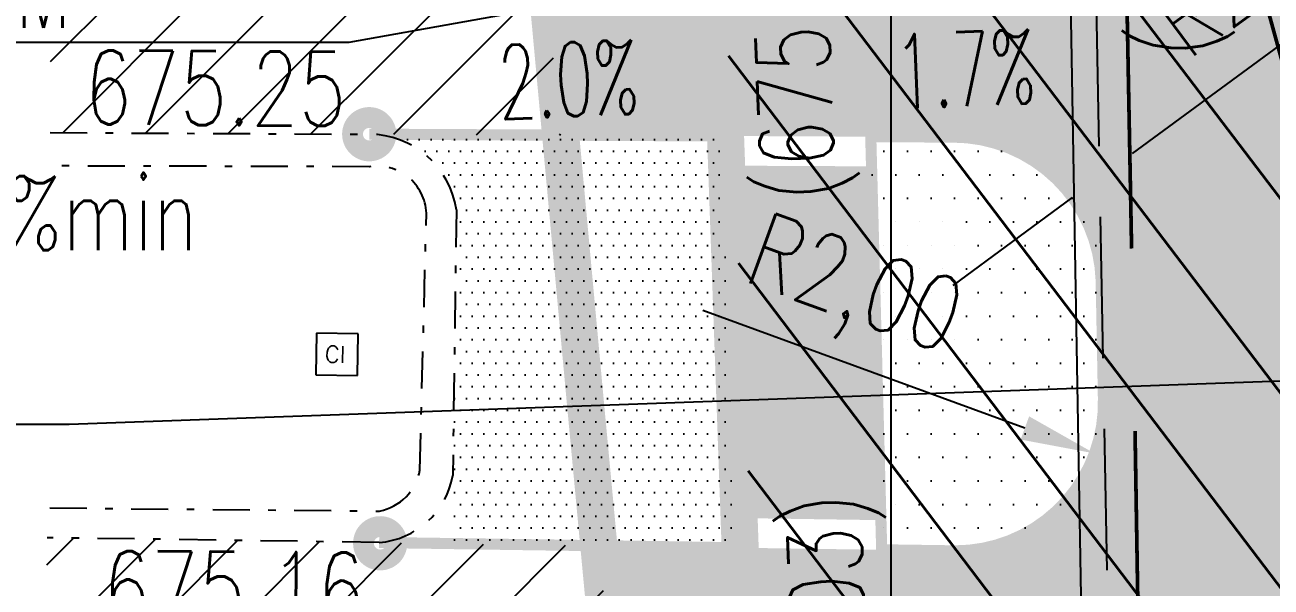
# Model space of a CAD drawing. Extents: x 352140 to 354978, y 6304672 to 6307963.
# Drawn here: x 352288.31 to 352305.13, y 6305540.31 to 6305547.89 of the extents above; entities that cross this region are included whole.
import ezdxf
from ezdxf import colors
from ezdxf.entities.mleader import LeaderData, LeaderLine
from ezdxf.enums import TextEntityAlignment as Align
from ezdxf.math import Vec2, Vec3

# ---------------------------------------------------------------- set-up
doc = ezdxf.new("R2010")
doc.units = 0
for name, pattern in [('CENTER', [50.800000000000004, 31.75, -6.35, 6.35, -6.35]), ('CONTINUOS', [0]), ('DASHDOT', [1, 0.5, -0.25, 0, -0.25]), ('DASHED', [19.049999999999997, 12.7, -6.35]), ('HIDDEN', [9.524999999999999, 6.35, -3.175]), ('JPG_DASHDOT', [1, 0.5, -0.25, 0, -0.25])]:
    doc.linetypes.add(name, pattern=pattern)
doc.layers.get('0').update_dxf_attribs({"linetype": 'CONTINUOUS'})
for name, color, linetype in [('00-S2_ALL AREA APORTANTES', 150, 'CONTINUOUS'), ('00_All ext_Descarga sum', 1, 'CONTINUOUS'), ('01_Dem Ext_Vereda HC', 1, 'CONTINUOUS'), ('02_Geo ext_Acotamiento', 7, 'CONTINUOUS'), ('02_Geo ext_Eje', 4, 'CONTINUOUS'), ('03_Pav ext_Escurrimiento', 2, 'CONTINUOUS'), ('03_Pav ext_HCV', 34, 'CONTINUOUS'), ('03_Pav ext_Vereda HC', 42, 'CONTINUOUS'), ('03_Pav proy_Solera Tipo A', 1, 'CONTINUOUS'), ('03_S2_Pav ext_Borde vereda', 7, 'CONTINUOUS'), ('03_S3_Pav ext_Cota', 2, 'CONTINUOUS'), ('05_All ext_Txt', 4, 'CONTINUOUS'), ('1-coordenadas', 8, 'CONTINUOUS'), ('2-ACHURADO PAVIMENTO HORMIGON', 8, 'CONTINUOUS'), ('TOP-URB-SOLERAS -PAV', 2, 'JPG_DASHDOT'), ('Z-CR', 253, 'CONTINUOUS')]:
    doc.layers.add(name, color=color, linetype=linetype)
doc.layers.add('0_ASD_LINEA OFICIAL', color=253, linetype='DASHDOT', lineweight=20)
doc.styles.add('JPG_2MM', font='simplex.shx', dxfattribs={"height": 1})
doc.styles.add('ROMANS', font='romans.shx', dxfattribs={"width": 0.75})
doc.dimstyles.new('Principal', dxfattribs={"dimscale": 0, "dimtxt": 2, "dimasz": 2, "dimexe": 1, "dimexo": 1, "dimtad": 1, "dimrnd": 0.05, "dimzin": 1, "dimtxsty": 'ROMANS', "dimcen": 2.5, "dimclrt": 2, "dimaunit": 2, "dimadec": 0, "dimazin": 0, "dimtfac": 1, "dimtmove": 0, "dimatfit": 3, "dimfxl": 1, "dimfxlon": 1, "dimarcsym": 0})
pattern_1 = [(45, (0, 0), (-0.5612660075668221, 0.5612660075668221), [])]
pattern_2 = [(0, (0, 0), (0.15875, 0.3175), [0, -0.3175])]

# ---------------------------------------------------------------- blocks, each defined once
blk = doc.blocks.new('COORDENADAS')
at = {"layer": '1-coordenadas'}
blk.add_line((120, -900.625), (120, -0.625), dxfattribs=at)
blk = doc.blocks.new('CR')
at = {"layer": 'Z-CR', "color": 9, "true_color": 0xbdbdbd}
for p, q in [((-1.125, 1.125), (-1.125, -1.125)), ((1.125, 1.125), (-1.125, 1.125)), ((1.125, -1.125), (1.125, 1.125)), ((-1.125, -1.125), (1.125, -1.125))]:
    blk.add_line(p, q, dxfattribs=at)
at = {"layer": 'Z-CR', "color": 9, "true_color": 0xbdbdbd, "style": 'ROMANS'}
blk.add_text('CI', height=0.9, dxfattribs=at).set_placement((-0.6514367137569934, -0.4521266222000122))
blk = doc.blocks.new('_Dot')
at = {"color": 0, "linetype": 'ByBlock', "lineweight": -2}
blk.add_line((-0.5, 0), (-1, 0), dxfattribs=at)
at = {"color": 0, "linetype": 'ByBlock', "const_width": 0.5}
blk.add_lwpolyline([(-0.25, 0, 1), (0.25, 0, 1)], format="xyb", close=True, dxfattribs=at)
blk = doc.blocks.new('A$C27410629')
at = {"layer": '0_ASD_LINEA OFICIAL', "ltscale": 8}
blk.add_lwpolyline([(108.2221276874889, 588.5412650801409, 0.5, 0.5, 0), (96.30552842778798, 763.7804398066692, 0.5, 0.5, 0), (94.84543201400629, 764.6166392889618, 0.5, 0.5, 0), (94.15927234333867, 774.7069386919011, 0.5, 0.5, 0), (93.50078330014185, 793.2351651731606, 0.5, 0.5, 0), (96.40828448285811, 798.3809679025271, 0.5, 0.5, -0.003728265322063399), (94.92213404930953, 821.7128187970329, 0.5, 0.5, 0), (91.97411899043072, 874.2595570397662, 0.5, 0.5, 0), (89.87965435057777, 904.4822556949803, 0.5, 0.5, -0.01840193141813321)], format="xyseb", dxfattribs=at)
at = {"layer": '0_ASD_LINEA OFICIAL', "ltscale": 8, "const_width": 0.5}
blk.add_lwpolyline([(108.2221276874889, 588.5412650801409), (107.3695120473967, 588.3108700874454), (106.3373067426874, 601.540489971927), (104.8399032004672, 620.7324855824099), (103.4370467598928, 638.9969361613603), (100.0072314411082, 685.3691653500409, 7.916786295022778e-05), (97.12729606317225, 721.6370601835806, 0.004750322554390458), (91.9126415367391, 781.0934453131649), (90.32654717257537, 798.241543049282), (85.38492037547985, 850.5229603688331), (80.53236033739813, 904.7807716003717), (78.45888305734843, 929.699225202492), (27.91760419635102, 924.0142686425806), (25.43836274091154, 972.681132629803), (22.6721831044224, 1024.686115636478), (83.11954794381745, 1027.794125205295, -6.479694240441707e-14)], format="xyb", dxfattribs=at)
blk = doc.blocks.new('*D1456')
at = {"layer": '02_Geo ext_Acotamiento', "color": 0, "lineweight": -2, "transparency": 16777216}
blk.add_line((352297.4620737091, 6305544.044304265), (352301.8065801959, 6305542.45814904), dxfattribs=at)
at = {"layer": '02_Geo ext_Acotamiento', "color": 0, "transparency": 16777216}
blk.add_solid([(352301.8637389429, 6305542.614707833), (352301.7494214489, 6305542.301590248), (352302.7459329495, 6305542.11519656)], dxfattribs=at)
at = {"layer": '02_Geo ext_Acotamiento', "color": 2, "transparency": 16777216, "insert": (352299.4759616069, 6305544.275389172), "char_height": 1, "attachment_point": 5, "rotation": 339.9431424029061, "style": 'ROMANS'}
blk.add_mtext('R2,00', dxfattribs=at)
blk = doc.blocks.new('*D1457')
at = {"layer": '02_Geo ext_Acotamiento', "color": 0, "lineweight": -2, "transparency": 16777216}
for p, q in [((352306.9799529766, 6305548.89766037), (352303.2541546552, 6305546.157395443)), ((352300.8374206088, 6305544.3799263), (352302.4485766399, 6305545.564905729))]:
    blk.add_line(p, q, dxfattribs=at)
at = {"layer": '02_Geo ext_Acotamiento', "color": 0, "transparency": 16777216}
blk.add_solid([(352303.1554063694, 6305546.291658446), (352303.3529029409, 6305546.02313244), (352302.4485766399, 6305545.564905729)], dxfattribs=at)
at = {"layer": '02_Geo ext_Acotamiento', "color": 2, "transparency": 16777216, "insert": (352304.9820173397, 6305548.555026617), "char_height": 1, "attachment_point": 5, "rotation": 36.33388562325356, "style": 'ROMANS'}
blk.add_mtext('R2,00', dxfattribs=at)

msp = doc.modelspace()

# ---------------------------------------------------------------- hatches: boundary and pattern name
at = {"layer": '00-S2_ALL AREA APORTANTES', "linetype": 'DASHED', "lineweight": 40, "ltscale": 0.25}
h = msp.add_hatch(dxfattribs=at)
h.set_pattern_fill('ANSI31', color=82, scale=0.5, angle=82.24516604670926)
h.set_pattern_definition([(127.2451660467093, (0, 0), (-1.263734244477452, -0.9607975902004564), [])])
h.paths.add_polyline_path([(352312.3405081268, 6305531.476702517), (352311.4211457387, 6305555.343603484), (352297.4956468006, 6305554.055579838), (352298.8102437028, 6305526.328870536), (352300.2703427261, 6305525.49263268), (352300.8855544886, 6305516.445655501), (352313.3052163416, 6305517.290216277)])
at = {"layer": '01_Dem Ext_Vereda HC'}
h = msp.add_hatch(dxfattribs=at)
h.set_pattern_fill('ANSI37', color=256, scale=0.1, style=0)
h.set_pattern_definition([(45, (-2097.356183636992, 416.1615817788988), (-0.2245064030267289, 0.2245064030267289), []), (135, (-2097.356183636992, 416.1615817788988), (-0.2245064030267289, -0.2245064030267288), [])])
edge = h.paths.add_edge_path()
edge.add_line((352324.6266672374, 6305354.217633853), (352323.7537669337, 6305365.376902693))
edge.add_line((352323.7537669337, 6305365.376902693), (352321.9593746307, 6305388.288286769))
edge.add_line((352321.9593746307, 6305388.288286769), (352321.0200408547, 6305399.735646904))
edge.add_line((352321.0200408547, 6305399.735646904), (352319.7262012243, 6305417.010371418))
edge.add_line((352319.7262012243, 6305417.010371418), (352318.8092220062, 6305429.361490522))
edge.add_line((352318.8092220062, 6305429.361490522), (352318.5785960642, 6305432.409537219))
edge.add_line((352318.5785960642, 6305432.409537219), (352318.5435880136, 6305432.787140763))
edge.add_line((352318.5435880136, 6305432.787140763), (352317.6023191487, 6305444.364548027))
edge.add_line((352317.6023191487, 6305444.364548027), (352316.9477372395, 6305453.40108229))
edge.add_line((352316.9477372395, 6305453.40108229), (352316.3764754368, 6305460.379033849))
edge.add_line((352316.3764754368, 6305460.379033849), (352316.1927936507, 6305463.171302819))
edge.add_line((352316.1927936507, 6305463.171302819), (352315.8276912471, 6305467.827687815))
edge.add_line((352315.8276912471, 6305467.827687815), (352315.1326527215, 6305476.709845068))
edge.add_line((352315.1326527215, 6305476.709845068), (352314.3995475582, 6305486.469717496))
edge.add_line((352314.3995475582, 6305486.469717496), (352313.7052213575, 6305495.144837329))
edge.add_line((352313.7052213575, 6305495.144837329), (352312.7520130329, 6305507.985593495))
edge.add_line((352312.7520130329, 6305507.985593495), (352311.9228655641, 6305518.751117889))
edge.add_line((352311.9228655641, 6305518.751117889), (352311.3465869891, 6305530.828792168))
edge.add_line((352311.3465869891, 6305530.828792168), (352311.4195467787, 6305536.178308116))
edge.add_line((352311.4195467787, 6305536.178308116), (352311.048468859, 6305538.191454701))
edge.add_line((352311.048468859, 6305538.191454701), (352311.427776185, 6305540.600735082))
edge.add_line((352311.427776185, 6305540.600735082), (352312.8705591141, 6305541.960995138))
edge.add_line((352312.8705591141, 6305541.960995138), (352312.31949269, 6305548.006508416))
edge.add_line((352312.31949269, 6305548.006508416), (352310.4906650469, 6305552.125069628))
edge.add_line((352310.4906650469, 6305552.125069628), (352309.8570706255, 6305554.800468497))
edge.add_line((352309.8570706255, 6305554.800468497), (352308.8419464871, 6305562.042501912))
edge.add_line((352308.8419464871, 6305562.042501912), (352307.8405396196, 6305562.780497363))
edge.add_line((352307.8405396196, 6305562.780497363), (352306.9353777597, 6305569.137672993))
edge.add_line((352306.9353777597, 6305569.137672993), (352305.3234242427, 6305578.158408377))
edge.add_line((352305.3234242427, 6305578.158408377), (352304.3546765021, 6305583.786501821))
edge.add_line((352304.3546765021, 6305583.786501821), (352303.2696380663, 6305583.729725129))
edge.add_line((352303.2696380663, 6305583.729725129), (352303.3009971211, 6305583.500198203))
edge.add_line((352303.3009971211, 6305583.500198203), (352304.5512827569, 6305576.329439399))
edge.add_line((352304.5512827569, 6305576.329439399), (352306.0125797477, 6305568.087194613))
edge.add_line((352306.0125797477, 6305568.087194613), (352306.8646864785, 6305561.915884937))
edge.add_line((352306.8646864785, 6305561.915884937), (352307.715091197, 6305555.322549073))
edge.add_line((352307.715091197, 6305555.322549073), (352308.8328763297, 6305550.640208163))
edge.add_line((352308.8328763297, 6305550.640208163), (352310.8845499516, 6305546.636122581))
edge.add_line((352310.8845499516, 6305546.636122581), (352311.4118078087, 6305543.877401835))
edge.add_line((352311.4118078087, 6305543.877401835), (352310.0298559864, 6305538.727697945))
edge.add_line((352310.0298559864, 6305538.727697945), (352309.4795361236, 6305534.303879227))
edge.add_line((352309.4795361236, 6305534.303879227), (352309.4116323916, 6305528.202188144))
edge.add_line((352309.4116323916, 6305528.202188144), (352309.9602134333, 6305517.592138763))
edge.add_line((352309.9602134333, 6305517.592138763), (352310.7317896371, 6305507.798651174))
edge.add_line((352310.7317896371, 6305507.798651174), (352311.5892006893, 6305496.734640315))
edge.add_line((352311.5892006893, 6305496.734640315), (352312.4097474329, 6305486.120271561))
edge.add_line((352312.4097474329, 6305486.120271561), (352313.1743920251, 6305476.77195018))
edge.add_line((352313.1743920251, 6305476.77195018), (352313.9709888658, 6305466.097954232))
edge.add_line((352313.9709888658, 6305466.097954232), (352314.6863197582, 6305456.478381753))
edge.add_line((352314.6863197582, 6305456.478381753), (352315.5798657753, 6305445.044750461))
edge.add_line((352315.5798657753, 6305445.044750461), (352316.3973005981, 6305434.297414357))
edge.add_line((352316.3973005981, 6305434.297414357), (352317.1973757394, 6305423.905398732))
edge.add_line((352317.1973757394, 6305423.905398732), (352317.9587768157, 6305413.912047522))
edge.add_line((352317.9587768157, 6305413.912047522), (352318.733574962, 6305404.132510526))
edge.add_line((352318.733574962, 6305404.132510526), (352319.3187164374, 6305396.328234362))
edge.add_line((352319.3187164374, 6305396.328234362), (352320.064715064, 6305387.254243672))
edge.add_line((352320.064715064, 6305387.254243672), (352320.856391366, 6305376.522318559))
edge.add_line((352320.856391366, 6305376.522318559), (352321.696, 6305366.337))
edge.add_line((352321.696, 6305366.337), (352322.335, 6305357.95))
edge.add_line((352322.335, 6305357.95), (352322.753, 6305354.269))
edge.add_line((352322.753, 6305354.269), (352323.012, 6305353.793))
edge.add_arc((352326.6047092786, 6305355.063878855), 3.810865128181641, 199.4806371982039, 277.2872156517105)
edge.add_line((352327.0880919304, 6305351.283794962), (352327.1510651556, 6305351.78185584))
edge.add_line((352327.1510651556, 6305351.78185584), (352335.9051114499, 6305354.568673877))
edge.add_line((352335.9051114499, 6305354.568673877), (352346.0273239819, 6305357.940035836))
edge.add_line((352346.0273239819, 6305357.940035836), (352352.723032463, 6305360.445179773))
edge.add_line((352352.723032463, 6305360.445179773), (352352.4089974248, 6305361.283328012))
edge.add_line((352352.4089974248, 6305361.283328012), (352346.3781137528, 6305359.047828827))
edge.add_line((352346.3781137528, 6305359.047828827), (352335.6529403849, 6305355.469693946))
edge.add_line((352335.6529403849, 6305355.469693946), (352326.8674186321, 6305352.672855814))
edge.add_line((352326.8674186321, 6305352.672855814), (352325.6496073931, 6305353.072245081))
edge.add_line((352325.6496073931, 6305353.072245081), (352324.6266672374, 6305354.217633853))
at = {"layer": '03_Pav ext_HCV'}
h = msp.add_hatch(dxfattribs=at)
h.set_pattern_fill('SWAMP', color=256, scale=0.025, angle=-5.87842838446813e-10, style=0)
h.set_pattern_definition([(359.9999999994121, (0, 0), (0.3175000000056422, 0.5499261309017425), [0.079375, -0.555625]), (90, (0.0396875, -4.071855352894005e-13), (-0.3174999999943578, 0.5499261309082575), [0.0396875, -1.06016476181]), (90, (0.049609375, -5.089819191117507e-13), (-0.3174999999943578, 0.5499261309082575), [0.03175, -1.06810226181]), (90, (0.029765625, -3.053891514670504e-13), (-0.3174999999943578, 0.5499261309082575), [0.03175, -1.06810226181]), (59.99999999941215, (0.05953125000000001, -6.107783029341008e-13), (-0.3174999995629745, 0.5499261311573168), [0.0254, -0.6096]), (119.9999999994121, (0.01984375, -2.035927676447003e-13), (-0.6349999995686166, 2.555744082988348e-10), [0.0254, -0.6095999999999999])])
edge = h.paths.add_edge_path(flags=16)
edge.add_arc((352300.8374206088, 6305544.3799263), 2.000000001115855, 1.647129147588444, 89.71779123072211)
edge.add_line((352300.8472715134, 6305546.379902041), (352299.7266244207, 6305546.385421767))
edge.add_line((352299.7266244207, 6305546.385421767), (352297.769544319, 6305546.395061338))
edge.add_line((352297.769544319, 6305546.395061338), (352297.736265928, 6305545.995220398))
edge.add_line((352297.736265928, 6305545.995220398), (352299.737229846, 6305545.985364677))
edge.add_line((352299.737229846, 6305545.985364677), (352299.8742863747, 6305540.81532813))
edge.add_line((352299.8742863747, 6305540.81532813), (352300.8672274432, 6305540.801101528))
edge.add_arc((352300.8672274436, 6305542.801101528), 2, 269.9999999899948, 361.6823211574943)
edge.add_line((352302.8663653759, 6305542.859817177), (352302.8365942293, 6305544.437414034))
edge = h.paths.add_edge_path()
edge.add_line((352310.8662723316, 6305527.362027653), (352310.3910046924, 6305534.351060944))
edge.add_arc((352312.1369724429, 6305534.469790093), 1.749999999026133, 89.31784103744059, 183.8902335691468, ccw=False)
edge.add_line((352312.1578073105, 6305536.219666061), (352311.6220969402, 6305550.126854913))
edge.add_arc((352312.7349205835, 6305553.313114249), 3.375000002420077, 183.8902335856941, 250.7478832497948, ccw=False)
edge.add_line((352309.3676970605, 6305553.084136603), (352307.8427718737, 6305575.50887587))
edge.add_line((352307.8427718737, 6305575.50887587), (352305.7953360895, 6305612.111204949))
edge.add_line((352305.7953360895, 6305612.111204949), (352299.3018358103, 6305611.705242014))
edge.add_line((352299.3018358103, 6305611.705242014), (352301.3551351244, 6305575.106317166))
edge.add_line((352301.3551351244, 6305575.106317166), (352302.6045640155, 6305556.732879998))
edge.add_line((352302.6045640155, 6305556.732879998), (352302.6687713603, 6305553.360231278))
edge.add_arc((352299.6685668981, 6305553.304377713), 3.000724318528059, -90.0000000155598, 1.0665286225466843, ccw=False)
edge.add_line((352299.6685668973, 6305550.303653395), (352295.1785983777, 6305550.336098541))
edge.add_line((352295.1785983777, 6305550.336098541), (352295.5421054911, 6305546.406032558))
edge.add_line((352295.5421054911, 6305546.406032558), (352297.769544319, 6305546.395061338))
edge.add_line((352297.769544319, 6305546.395061338), (352297.8622030998, 6305541.244627436))
edge.add_line((352297.8622030998, 6305541.244627436), (352299.8636772525, 6305541.215524676))
edge.add_line((352299.8636772525, 6305541.215524676), (352299.8742863748, 6305540.815328129))
edge.add_line((352299.8742863748, 6305540.815328129), (352297.872812222, 6305540.844430888))
edge.add_line((352297.872812222, 6305540.844430888), (352296.0627618654, 6305540.870750219))
edge.add_line((352296.0627618654, 6305540.870750219), (352296.4500694482, 6305536.836769667))
edge.add_line((352296.4500694482, 6305536.836769667), (352300.1059254458, 6305536.754382834))
edge.add_arc((352300.0378287362, 6305533.75515572), 3.00000007389057, 1.081566390940793, 88.69933697024322, ccw=False)
edge.add_line((352303.0372943202, 6305533.811783042), (352303.3826972033, 6305526.865777086))
edge.add_line((352303.3826972033, 6305526.865777086), (352310.8662723316, 6305527.362027653))
at = {"layer": '03_Pav ext_Vereda HC'}
h = msp.add_hatch(dxfattribs=at)
h.set_pattern_fill('DOTS', color=256, scale=0.2)
h.set_pattern_definition(pattern_2)
h.paths.add_polyline_path([(352299.2010074013, 6305613.502452648), (352298.8016354223, 6305613.480046793), (352298.5641759167, 6305617.471142729), (352298.9766457525, 6305617.495700689), (352297.933394954, 6305636.096943562), (352296.0695049587, 6305662.992496826), (352294.0744972049, 6305662.854240701), (352295.9374897185, 6305635.971637737), (352298.8893962423, 6305583.355536285), (352299.4200206823, 6305574.38030283), (352300.3714995899, 6305560.09298688), (352297.4639984072, 6305554.947184151), (352297.5586174893, 6305552.281558105), (352299.5573587121, 6305552.352505438), (352299.4827491157, 6305554.454420604), (352302.4075028026, 6305559.630757451), (352301.3551351244, 6305575.106317166)])
edge = h.paths.add_edge_path()
edge.add_line((352299.5715481787, 6305551.952757193), (352297.5728069559, 6305551.88180986))
edge.add_line((352297.5728069559, 6305551.88180986), (352297.6283045372, 6305550.318321873))
edge.add_arc((352298.6204892079, 6305549.111755901), 1.562124152135173, 49.73728085219773, 129.4311825418116, ccw=False)
edge.add_line((352299.6300797287, 6305550.303795685), (352299.5715481787, 6305551.952757193))
edge = h.paths.add_edge_path()
edge.add_arc((352299.1334536501, 6305538.168839798), 1.71650514061042, 232.9086292252193, 304.5094205790309, ccw=False)
edge.add_line((352298.0982502415, 6305536.799626959), (352298.2224022729, 6305534.972714229))
edge.add_line((352298.2224022729, 6305534.972714229), (352300.2177942431, 6305535.108401127))
edge.add_line((352300.2177942431, 6305535.108401127), (352300.1059254458, 6305536.754382834))
h = msp.add_hatch(dxfattribs=at)
h.set_pattern_fill('DOTS', color=256, scale=0.2)
h.set_pattern_definition([(0, (0, 0), (0.079375, 0.15875), [0, -0.15875])])
edge = h.paths.add_edge_path()
edge.add_line((352297.7256605028, 6305546.395277487), (352295.5421054911, 6305546.406032558))
edge.add_line((352295.5421054911, 6305546.406032558), (352292.9588378057, 6305546.418756407))
edge.add_arc((352292.9529552236, 6305545.224441555), 1.194329338628139, 8.305015776901485, 89.71779267320971, ccw=False)
edge.add_line((352294.1347598072, 6305545.396953859), (352294.0733801605, 6305540.899677146))
edge.add_line((352294.0733801605, 6305540.899677146), (352296.0627618654, 6305540.870750219))
edge.add_line((352296.0627618654, 6305540.870750219), (352297.872812222, 6305540.844430888))
edge.add_line((352297.872812222, 6305540.844430888), (352297.7256605028, 6305546.395277487))
h = msp.add_hatch(dxfattribs=at)
h.set_pattern_fill('DOTS', color=256, scale=0.2)
h.set_pattern_definition(pattern_2)
edge = h.paths.add_edge_path()
edge.add_arc((352300.8374206098, 6305544.379926301), 2, 1.6471291485470942, 90.00000000166762, ccw=False)
edge.add_line((352302.8365942291, 6305544.437414035), (352302.8663653758, 6305542.859817179))
edge.add_arc((352300.8672274436, 6305542.801101526), 2.000000000017498, -90, 1.6823212642190128, ccw=False)
edge.add_line((352300.8672274436, 6305540.801101527), (352299.8742863748, 6305540.815328129))
edge.add_line((352299.8742863748, 6305540.815328129), (352299.7266244207, 6305546.385421767))
edge.add_line((352299.7266244207, 6305546.385421767), (352300.8473297956, 6305546.379901748))
at = {"layer": '2-ACHURADO PAVIMENTO HORMIGON'}
h = msp.add_hatch(dxfattribs=at)
h.set_pattern_fill('ANSI31', color=256, scale=0.25)
h.set_pattern_definition(pattern_1)
h.paths.add_polyline_path([(352295.5421054911, 6305546.406032558), (352295.1785983777, 6305550.336098541), (352288.6799545845, 6305550.383256946), (352288.6513395396, 6305546.439972931), (352292.9588378055, 6305546.418756407)])
h = msp.add_hatch(dxfattribs=at)
h.set_pattern_fill('ANSI31', color=256, scale=0.25)
h.set_pattern_definition(pattern_1)
h.paths.add_polyline_path([(352296.4500694482, 6305536.836769668), (352288.5829389577, 6305537.014060013), (352288.6117118304, 6305540.979093421), (352296.0627618655, 6305540.870750218)])

# ---------------------------------------------------------------- linework, layer by layer
at = {"layer": '00_All ext_Descarga sum', "linetype": 'DASHED', "ltscale": 0.05, "const_width": 0.04999999999999999}
msp.add_lwpolyline([(352306.424656246, 6305543.22766454), (352302.8829935748, 6305556.102526095)], dxfattribs=at)
at = {"layer": '02_Geo ext_Eje', "linetype": 'CENTER', "ltscale": 0.1, "const_width": 0.3, "flags": 128}
msp.add_lwpolyline([(352312.1869419859, 6305350.253457952), (352300.2703427261, 6305525.49263268), (352298.8102463124, 6305526.328832162), (352298.1240866417, 6305536.419131564), (352297.4655975985, 6305554.947358046), (352300.3730987812, 6305560.093160775, -0.003728265322063399), (352298.8869483477, 6305583.425011669), (352295.9389332888, 6305635.971749912), (352293.844468649, 6305666.194448568, -0.01840193141813321), (352293.3438672001, 6305681.639249023, 0.01517157700452478), (352293.1864957727, 6305687.704442002), (352288.4883733931, 6305771.091482916, 0.009386625321645614), (352287.0843622422, 6305789.506318077, 0.02414918653338492), (352280.7601415884, 6305831.584019321), (352280.7601415906, 6305831.584019321, 0.008260282951669902), (352277.7160237461, 6305845.558331769, 0.02844360343618716), (352273.9880373229, 6305856.836092235, -0.01256414860962356), (352265.8165059218, 6305879.815987964, -4.818861119802034e-05), (352261.1310284659, 6305893.24079561, -0.0136636635266434), (352251.3178816694, 6305918.857004657, -0.05826520656828901), (352243.4886382368, 6305954.379237848), (352243.4886382332, 6305954.379237848, -0.003961724196727663), (352243.2745247937, 6305956.814568781, -0.2741006311764708), (352278.3845610315, 6306028.408419116), (352278.3845610315, 6306028.408419116, -0.1176347053763299), (352314.8968764081, 6306041.290246989, -0.1054479127376658), (352349.7582408146, 6306037.778979043, -0.04227284655680764), (352362.977866212, 6306032.296059269), (352388.0651661378, 6306018.452597812, 0.01893733475849715), (352399.773478026, 6306012.530964789, -0.01147472138864261), (352417.83681951, 6306003.156911181, 0.04962077657042385), (352428.0326397765, 6305998.852976762), (352428.0326397765, 6305998.852976763), (352428.0326397765, 6305998.852976762, 0.08893158875618948), (352448.6948046738, 6305995.817405001, 0.01937286437110759), (352457.0790293366, 6305996.38837774, 0.02338769991160948), (352489.9839406122, 6306002.290656727, 0.02981475030709136), (352533.7923687883, 6306015.108074996, 0.005373472105566591), (352539.5197752549, 6306017.216090346, -0.02038905157982782), (352573.143745884, 6306028.108107445, -0.01033811889572692), (352585.980900702, 6306031.484444926, -0.01173618040004156), (352605.8476096128, 6306035.893831218), (352704.8572295532, 6306049.87296456)], format="xyb", dxfattribs=at)
at = {"layer": '03_Pav ext_HCV', "linetype": 'HIDDEN', "ltscale": 0.3}
msp.add_lwpolyline([(352302.6045640155, 6305556.732879996), (352303.0860800577, 6305531.227673251)], dxfattribs=at)
at = {"layer": '03_Pav proy_Solera Tipo A', "linetype": 'CONTINUOS', "ltscale": 0.1, "const_width": 0.15}
for points in [[(352302.6045640275, 6305556.732879822), (352303.0860800578, 6305531.227673248)], [(352297.7256605028, 6305546.395277487), (352295.5421054911, 6305546.406032558)], [(352297.7256605028, 6305546.395277487), (352297.872812222, 6305540.844430888)], [(352297.872812222, 6305540.844430888), (352296.0627618654, 6305540.870750219)]]:
    msp.add_lwpolyline(points, dxfattribs=at)
at = {"layer": '03_Pav proy_Solera Tipo A', "color": 0, "linetype": 'DASHED', "ltscale": 0.05, "const_width": 0.05}
for points in [[(352303.0852199763, 6305553.416712012), (352303.2464293357, 6305544.877685787)], [(352303.2928722164, 6305542.417673674), (352303.4334405864, 6305533.78946418)]]:
    msp.add_lwpolyline(points, dxfattribs=at)
at = {"layer": '03_Pav proy_Solera Tipo A', "color": 210, "linetype": 'CONTINUOS', "ltscale": 0.1, "const_width": 0.15}
for points in [[(352295.5421054911, 6305546.406032558), (352292.9588378055, 6305546.418756407)], [(352296.0627618654, 6305540.870750219), (352293.092437894, 6305540.913940696)]]:
    msp.add_lwpolyline(points, dxfattribs=at)
at = {"layer": '03_Pav proy_Solera Tipo A', "linetype": 'CONTINUOS', "ltscale": 0.1, "const_width": 0.15}
msp.add_lwpolyline([(352300.8374206097, 6305546.379926301, -0.4058183662423701), (352302.8365942291, 6305544.437414035), (352302.8663653758, 6305542.859817179, -0.4228398897734972), (352300.8672274436, 6305540.801101527), (352299.8742863748, 6305540.815328129), (352299.7266244207, 6305546.385421767), (352300.8473297956, 6305546.379901748)], format="xyb", dxfattribs=at)
at = {"layer": '03_S2_Pav ext_Borde vereda'}
msp.add_polyline3d([(352302.3837410742, 6305550.553243045, 675.04), (352302.6327220971, 6305536.048942445, 674.86)], dxfattribs=at)
at = {"layer": '03_S3_Pav ext_Cota', "const_width": 0.4500000000000001}
for points in [[(352292.8374057494, 6305546.4896764, 1), (352293.0802698713, 6305546.347836416, 1)], [(352292.9851066117, 6305540.974739764, 1), (352293.2279707337, 6305540.83289978, 1)]]:
    msp.add_lwpolyline(points, format="xyb", close=True, dxfattribs=at)
at = {"layer": 'TOP-URB-SOLERAS -PAV'}
for points in [[(352288.6513395396, 6305546.439972931), (352292.9588378055, 6305546.418756407, -0.3709670489287518), (352294.1347598072, 6305545.396953859), (352294.0858764534, 6305541.815278495, -0.3409757901936771), (352293.092437894, 6305540.913940696), (352288.6117118304, 6305540.979093421)], [(352288.6472877738, 6305541.380588752), (352293.098171162, 6305541.337903111, 0.308346352097666), (352293.6419965296, 6305541.889336669), (352293.7310483814, 6305545.355359573, 0.445618508463529), (352292.960881208, 6305545.980668717), (352288.6685013688, 6305545.990833212)]]:
    msp.add_lwpolyline(points, format="xyb", dxfattribs=at)

# ---------------------------------------------------------------- block references
at = {"color": 252, "linetype": 'DASHED'}
msp.add_blockref('COORDENADAS', (352180, 6306200.625), dxfattribs=at)
at = {"layer": '03_S2_Pav ext_Borde vereda', "linetype": 'Continuous'}
msp.add_blockref('A$C27410629', (352203.9623478023, 6304761.713605438), dxfattribs=at)
at = {"layer": 'Z-CR', "xscale": 0.25, "yscale": 0.25, "zscale": 0.25, "rotation": 359.0901018221344}
msp.add_blockref('CR', (352292.5226595832, 6305543.451308756), dxfattribs=at)

# ---------------------------------------------------------------- texts
at = {"layer": '03_Pav ext_Escurrimiento', "style": 'ROMANS', "oblique": 359.8722847085243, "width": 0.5978430108135433}
for s, p in [('1.7%%%', (352301.0244694892, 6305546.797797494)), ('2.0%%%', (352295.6684460627, 6305546.657635109))]:
    msp.add_text(s, height=0.9996819884283765, rotation=2.398644278813287, dxfattribs=at).set_placement(p, align=Align.CENTER)
at = {"layer": '03_S3_Pav ext_Cota', "style": 'JPG_2MM', "width": 0.75}
for s, rotation, p in [('(674.99)', 269.3200837904765, (352303.4948792875, 6305551.893246119)), ('(675.11)', 92.22642857938945, (352299.2556024352, 6305545.530623789)), ('675.25', 359.653592999876, (352289.1130570002, 6305546.550070109, 675.16)), ('(675.03)', 91.90550053506446, (352299.7314968959, 6305537.16018493)), ('675.16', 359.653592999876, (352289.3630647162, 6305539.799961537))]:
    msp.add_text(s, height=0.9999999999999994, rotation=rotation, dxfattribs=at).set_placement(p)

# ---------------------------------------------------------------- dimensions: what is measured, and where the dimension line sits
at = {"layer": '02_Geo ext_Acotamiento'}
dim = msp.add_radius_dim(center=(352300.8374206088, 6305544.3799263), mpoint=(352302.4485766399, 6305545.564905729), dimstyle='Principal', dxfattribs=at)
dim.commit()
dim.dimension.update_dxf_attribs({"geometry": '*D1457', "text_midpoint": (352304.9820173397, 6305548.555026617)})
dim = msp.add_radius_dim(center=(352300.8672274419, 6305542.801101523), mpoint=(352302.7459329495, 6305542.11519656), dimstyle='Principal', dxfattribs=at)
dim.commit()
dim.dimension.update_dxf_attribs({"geometry": '*D1456', "text_midpoint": (352299.1646505753, 6305543.422702894), "dimtype": 164})

# ---------------------------------------------------------------- leaders
at = {"layer": '05_All ext_Txt'}
ml = msp.add_multileader_mtext('Standard', dxfattribs=at)
ml.set_content('{\\C256;DESCARGA SUM \\PHDPE DN 300\\PL=13.4m i=1%min}', color=2, style='ROMANS')
ml.set_leader_properties(color=7)
ml.set_arrow_properties(name='DOT')
ml.build(insert=Vec2(0, 0))
ml.multileader.update_dxf_attribs({"text_left_attachment_type": 6, "text_right_attachment_type": 6, "dogleg_length": 1.040329146316736, "arrow_head_size": 0.5})
ctx = ml.context
ctx.base_point, ctx.char_height, ctx.arrow_head_size, ctx.landing_gap_size, ctx.plane_origin, ctx.plane_x_axis, ctx.plane_y_axis = Vec3(352281.1507350096, 6305547.654531484, 3.692787307721281e-08), 1, 0.5, 0.05000000250530529, Vec3(352312.1827022523, 6305565.951974407, 1.210607195266395e-08), Vec3(1, -1.387778780781446e-15, -3.517525297178413e-09), Vec3(1.403991249853975e-15, 1, 4.609055430399856e-09)
ctx.left_attachment, ctx.right_attachment = 6, 6
notes = []
notes.append((ctx, [(1, (1, 1, 0), (352292.6839213038, 6305547.654531484, -3.640401469652464e-09), (-1, 1.387778780781445e-15, 3.517525297178411e-09), 1.040329146316736, [(1, [(352304.6180411238, 6305549.795178655, -3.575260836196471e-08)], 0, [])])]))
ctx.mtext.insert, ctx.mtext.text_direction, ctx.mtext.rotation, ctx.mtext.line_spacing_factor, ctx.mtext.line_spacing_style, ctx.mtext.flow_direction, ctx.mtext.extrusion = Vec3(352281.2007350121, 6305548.854531484, 4.228286332002124e-08), Vec3(1, -1.387778780781446e-15, -3.517525297178413e-09), 6.283185307179584, 0.8999999999999998, 2, 5, Vec3(3.517525297178408e-09, -4.609055430399862e-09, 1)
ml = msp.add_multileader_mtext('Standard', dxfattribs=at)
ml.set_content('{\\C256;C.I. n°10\\PCA=675.03^JCRs=673.83^JH=1.20m}', color=2, style='ROMANS')
ml.set_leader_properties(color=7)
ml.set_arrow_properties(name='DOT')
ml.build(insert=Vec2(0, 0))
ml.multileader.update_dxf_attribs({"text_left_attachment_type": 6, "text_right_attachment_type": 6, "dogleg_length": 0.4164050059420628, "arrow_head_size": 0.5})
ctx = ml.context
ctx.base_point, ctx.char_height, ctx.arrow_head_size, ctx.landing_gap_size, ctx.plane_origin, ctx.plane_x_axis, ctx.plane_y_axis = Vec3(352281.019419412, 6305542.50597844, 2.001368213805e-07), 1, 0.5, 0.05000000250530529, Vec3(352331.9040085735, 6305534.157008931, -3.249308719240632e-08), Vec3(1, -2.775557561562891e-16, -5.041539005118686e-09), Vec3(2.631196363540177e-16, 1, -2.863435111305193e-09)
ctx.left_attachment, ctx.right_attachment = 6, 6
notes.append((ctx, [(1, (1, 1, 0), (352288.9097485633, 6305542.50597844, 1.603574192008581e-07), (-1, 2.775557561562891e-16, 5.041539005118686e-09), 1.040329146316736, [(0, [(352305.6346939703, 6305543.101333218, 7.433320279684435e-08)], 0, [])])]))
ctx.mtext.insert, ctx.mtext.text_direction, ctx.mtext.width, ctx.mtext.line_spacing_factor, ctx.mtext.line_spacing_style, ctx.mtext.flow_direction, ctx.mtext.extrusion = Vec3(352281.0694194145, 6305543.70597844, 1.964486222840472e-07), Vec3(1, -2.775557561562891e-16, -5.041539005118686e-09), 6.728604887088298, 0.8999999999999998, 2, 5, Vec3(5.041539005118687e-09, 2.863435111305191e-09, 1)
for ctx, leaders in notes:
    for number, flags, end, landing, length, lines in leaders:
        leader = LeaderData()
        leader.index, (leader.has_last_leader_line, leader.has_dogleg_vector, leader.attachment_direction) = number, flags
        leader.last_leader_point, leader.dogleg_vector, leader.dogleg_length = Vec3(end), Vec3(landing), length
        for number, points, colour, breaks in lines:
            line = LeaderLine()
            line.index, line.vertices, line.color, line.breaks = number, Vec3.list(points), colors.encode_raw_color(colour), breaks
            leader.lines.append(line)
        ctx.leaders.append(leader)

doc.saveas('drawing.dxf')
